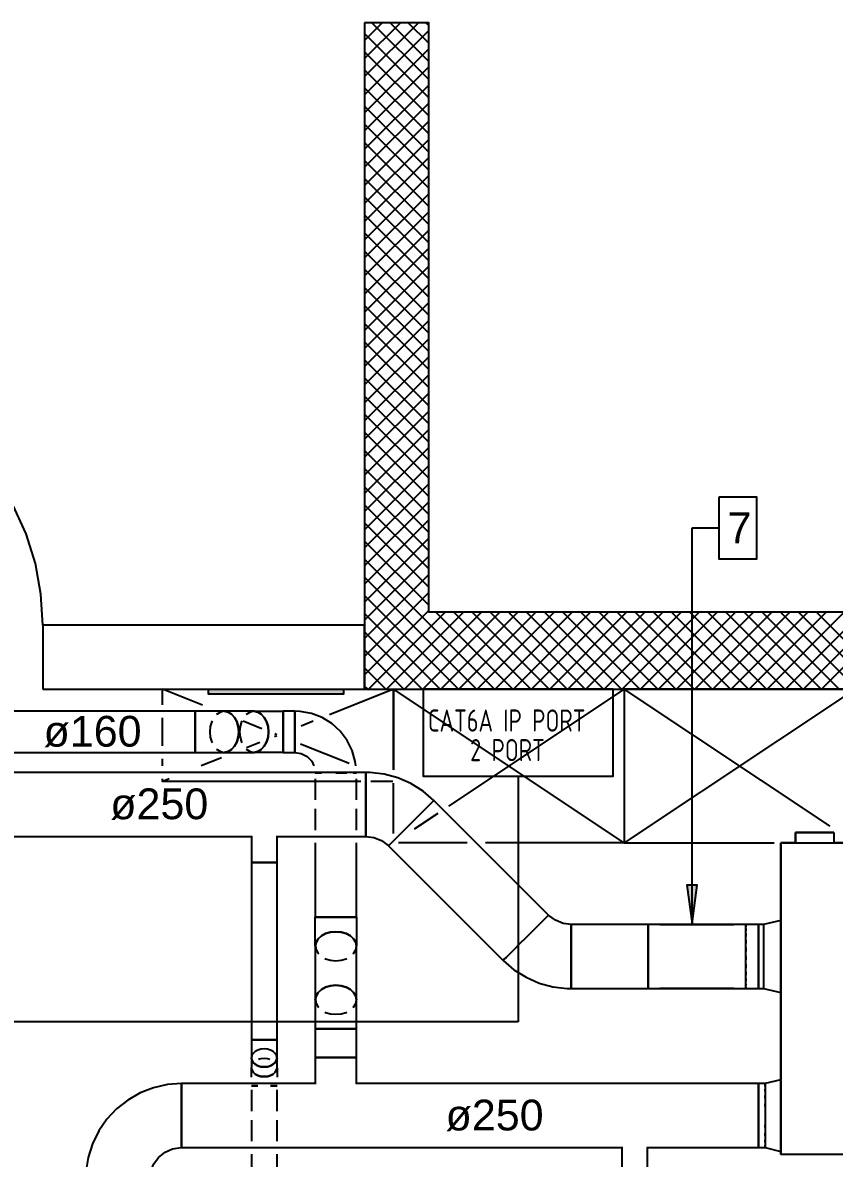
# Model space of a CAD drawing. Extents: x 25325 to 182345, y 3956 to 147305.
# Drawn here: x 91187.527 to 91190.018, y 73652.044 to 73655.532 of the extents above; entities that cross this region are included whole.
import ezdxf

# ---------------------------------------------------------------- set-up
doc = ezdxf.new("R2010")
doc.units = 0
doc.header["$MEASUREMENT"] = 0
doc.layers.add('CAT6A CEILING PORTS', color=5, linetype='CONTINUOUS')
doc.layers.add('CAT6A UNDERGROUND PORTS ROUTING', color=1, linetype='CONTINUOUS')
doc.styles.add('PDF Arial', font='arial.ttf')
doc.styles.add('Tabla_100', font='simplex.shx', dxfattribs={"width": 0.7, "height": 20})

# ---------------------------------------------------------------- blocks, each defined once
blk = doc.blocks.new('Sheet-Климатична и вентилационна система офис помещение етаж 4_1')
at = {"layer": 'CAT6A UNDERGROUND PORTS ROUTING', "true_color": 0xd8d8d8, "transparency": 33554687}
blk.add_hatch(color=254, dxfattribs=at).paths.add_polyline_path([(20.4995, 16.1743), (20.5141, 16.1743), (20.5141, 16.1896), (20.1005, 16.1896), (20.1005, 16.1743), (20.3181, 16.1743)])
at = {"layer": 'CAT6A UNDERGROUND PORTS ROUTING', "transparency": 33554687}
blk.add_hatch(color=7, dxfattribs=at).paths.add_polyline_path([(21.5845, 15.4696), (21.6, 15.5877), (21.5689, 15.5877)])
at = {"layer": 'CAT6A UNDERGROUND PORTS ROUTING', "color": 253, "true_color": 0x9c9c9c, "transparency": 33554687}
for points in [[(20.5794, 18.1826), (20.6336, 18.2368)], [(20.5794, 18.1269), (20.6893, 18.2368)], [(20.5794, 18.0712), (20.745, 18.2368)], [(20.5794, 18.2368), (20.5794, 16.1896), (24.3588, 16.1896), (24.3588, 18.2368), (24.1226, 18.2368), (24.1226, 16.4258), (22.5478, 16.4258), (22.5478, 18.2368), (22.351, 18.2368), (22.351, 16.4258), (20.7762, 16.4258), (20.7762, 18.2368), (20.5794, 18.2368)], [(20.5794, 18.0156), (20.7762, 18.2124)], [(20.7762, 18.0622), (20.6016, 18.2368)], [(20.7762, 18.1178), (20.6573, 18.2368)], [(20.7762, 18.1735), (20.713, 18.2368)], [(20.7762, 18.2292), (20.7686, 18.2368)], [(20.7762, 18.0065), (20.5794, 18.2033)], [(20.5794, 17.9599), (20.7762, 18.1567)], [(20.7762, 17.9508), (20.5794, 18.1477)], [(20.5794, 17.9042), (20.7762, 18.1011)], [(20.7762, 17.8951), (20.5794, 18.092)], [(20.5794, 17.8485), (20.7762, 18.0454)], [(20.7762, 17.8395), (20.5794, 18.0363)], [(20.5794, 17.7929), (20.7762, 17.9897)], [(20.7762, 17.7838), (20.5794, 17.9806)], [(20.5794, 17.7372), (20.7762, 17.934)], [(20.7762, 17.7281), (20.5794, 17.925)], [(20.5794, 17.6815), (20.7762, 17.8783)], [(20.7762, 17.6724), (20.5794, 17.8693)], [(20.5794, 17.6258), (20.7762, 17.8227)], [(20.7762, 17.6168), (20.5794, 17.8136)], [(20.5794, 17.5702), (20.7762, 17.767)], [(20.7762, 17.5611), (20.5794, 17.7579)], [(20.5794, 17.5145), (20.7762, 17.7113)], [(20.7762, 17.5054), (20.5794, 17.7023)], [(20.5794, 17.4588), (20.7762, 17.6556)], [(20.7762, 17.4497), (20.5794, 17.6466)], [(20.5794, 17.4031), (20.7762, 17.6)], [(20.7762, 17.3941), (20.5794, 17.5909)], [(20.5794, 17.3475), (20.7762, 17.5443)], [(20.7762, 17.3384), (20.5794, 17.5352)], [(20.5794, 17.2918), (20.7762, 17.4886)], [(20.7762, 17.2827), (20.5794, 17.4795)], [(20.5794, 17.2361), (20.7762, 17.4329)], [(20.7762, 17.227), (20.5794, 17.4239)], [(20.5794, 17.1804), (20.7762, 17.3773)], [(20.7762, 17.1714), (20.5794, 17.3682)], [(20.5794, 17.1247), (20.7762, 17.3216)], [(20.7762, 17.1157), (20.5794, 17.3125)], [(20.5794, 17.0691), (20.7762, 17.2659)], [(20.7762, 17.06), (20.5794, 17.2568)], [(20.5794, 17.0134), (20.7762, 17.2102)], [(20.7762, 17.0043), (20.5794, 17.2012)], [(19.5914, 16.3865), (19.5857, 16.4818), (19.5684, 16.5758), (19.54, 16.6671), (19.5008, 16.7542), (19.4514, 16.836), (19.3924, 16.9112), (19.3249, 16.9788), (19.2496, 17.0377), (19.1679, 17.0871), (19.0807, 17.1264), (18.9895, 17.1548), (18.8955, 17.172), (18.8001, 17.1778)], [(20.5794, 16.9577), (20.7762, 17.1546)], [(20.7762, 16.9486), (20.5794, 17.1455)], [(20.5794, 16.902), (20.7762, 17.0989)], [(20.7762, 16.893), (20.5794, 17.0898)], [(20.5794, 16.8464), (20.7762, 17.0432)], [(20.7762, 16.8373), (20.5794, 17.0341)], [(20.5794, 16.7907), (20.7762, 16.9875)], [(20.7762, 16.7816), (20.5794, 16.9785)], [(20.5794, 16.735), (20.7762, 16.9319)], [(20.7762, 16.7259), (20.5794, 16.9228)], [(20.5794, 16.6793), (20.7762, 16.8762)], [(20.7762, 16.6703), (20.5794, 16.8671)], [(20.5794, 16.6237), (20.7762, 16.8205)], [(20.7762, 16.6146), (20.5794, 16.8114)], [(20.5794, 16.568), (20.7762, 16.7648)], [(20.7762, 16.5589), (20.5794, 16.7558)], [(20.5794, 16.5123), (20.7762, 16.7092)], [(20.7762, 16.5032), (20.5794, 16.7001)], [(20.5794, 16.4566), (20.7762, 16.6535)], [(20.7762, 16.4476), (20.5794, 16.6444)], [(20.5794, 16.401), (20.7762, 16.5978)], [(20.9785, 16.1896), (20.5794, 16.5887)], [(20.5794, 16.3453), (20.7762, 16.5421)], [(20.9228, 16.1896), (20.5794, 16.5331)], [(20.5794, 16.2896), (20.7762, 16.4865)], [(20.8672, 16.1896), (20.5794, 16.4774)], [(20.5794, 16.2339), (20.7762, 16.4308)], [(20.8115, 16.1896), (20.5794, 16.4217)], [(20.5908, 16.1896), (20.827, 16.4258)], [(20.6464, 16.1896), (20.8826, 16.4258)], [(20.7021, 16.1896), (20.9383, 16.4258)], [(20.7578, 16.1896), (20.994, 16.4258)], [(21.0342, 16.1896), (20.798, 16.4258)], [(20.8135, 16.1896), (21.0497, 16.4258)], [(21.0899, 16.1896), (20.8536, 16.4258)], [(20.8691, 16.1896), (21.1053, 16.4258)], [(21.1455, 16.1896), (20.9093, 16.4258)], [(20.9248, 16.1896), (21.161, 16.4258)], [(21.2012, 16.1896), (20.965, 16.4258)], [(20.9805, 16.1896), (21.2167, 16.4258)], [(21.2569, 16.1896), (21.0207, 16.4258)], [(21.0362, 16.1896), (21.2724, 16.4258)], [(21.3126, 16.1896), (21.0763, 16.4258)], [(21.0918, 16.1896), (21.3281, 16.4258)], [(21.3682, 16.1896), (21.132, 16.4258)], [(21.1475, 16.1896), (21.3837, 16.4258)], [(21.4239, 16.1896), (21.1877, 16.4258)], [(21.2032, 16.1896), (21.4394, 16.4258)], [(21.4796, 16.1896), (21.2434, 16.4258)], [(21.2589, 16.1896), (21.4951, 16.4258)], [(21.5353, 16.1896), (21.2991, 16.4258)], [(21.3145, 16.1896), (21.5508, 16.4258)], [(21.5909, 16.1896), (21.3547, 16.4258)], [(21.3702, 16.1896), (21.6064, 16.4258)], [(21.6466, 16.1896), (21.4104, 16.4258)], [(21.4259, 16.1896), (21.6621, 16.4258)], [(21.7023, 16.1896), (21.4661, 16.4258)], [(21.4816, 16.1896), (21.7178, 16.4258)], [(21.758, 16.1896), (21.5218, 16.4258)], [(21.5372, 16.1896), (21.7735, 16.4258)], [(21.8136, 16.1896), (21.5774, 16.4258)], [(21.5929, 16.1896), (21.8291, 16.4258)], [(21.8693, 16.1896), (21.6331, 16.4258)], [(21.6486, 16.1896), (21.8848, 16.4258)], [(21.925, 16.1896), (21.6888, 16.4258)], [(21.7043, 16.1896), (21.9405, 16.4258)], [(21.9807, 16.1896), (21.7445, 16.4258)], [(21.7599, 16.1896), (21.9962, 16.4258)], [(22.0363, 16.1896), (21.8001, 16.4258)], [(21.8156, 16.1896), (22.0518, 16.4258)], [(22.092, 16.1896), (21.8558, 16.4258)], [(21.8713, 16.1896), (22.1075, 16.4258)], [(22.1477, 16.1896), (21.9115, 16.4258)], [(21.927, 16.1896), (22.1632, 16.4258)], [(22.2034, 16.1896), (21.9672, 16.4258)], [(21.9826, 16.1896), (22.2189, 16.4258)], [(19.5914, 16.1896), (20.5794, 16.1896), (20.5794, 16.3865), (19.5914, 16.3865), (19.5914, 16.1896)], [(20.7558, 16.1896), (20.5794, 16.366)], [(20.7001, 16.1896), (20.5794, 16.3104)], [(20.6445, 16.1896), (20.5794, 16.2547)], [(20.0817, 16.1407), (19.9593, 16.1896)], [(19.9593, 16.1411), (19.9593, 16.1896), (20.668, 16.1896), (20.668, 15.9412)], [(20.1005, 16.1896), (20.5141, 16.1896), (20.5141, 16.1743), (20.1005, 16.1743), (20.1005, 16.1896)], [(22.7939, 15.7172), (22.0852, 16.1896), (21.3766, 15.7172), (20.668, 16.1896), (20.4714, 16.111)], [(20.5888, 16.1896), (20.5794, 16.199)], [(20.668, 15.9412), (20.668, 16.1896), (21.3766, 16.1896), (21.3766, 15.7172), (21.8372, 15.7172)], [(22.0085, 15.7684), (21.3766, 16.1896), (20.8372, 15.83)], [(22.0852, 15.7369), (22.0852, 16.1896), (21.3766, 16.1896), (21.3766, 15.7172), (20.95, 15.7172)], [(19.9593, 16.0151), (19.9593, 16.1017)], [(20.2639, 16.0678), (20.2066, 16.0907)], [(20.4217, 16.0911), (20.3843, 16.0761)], [(20.3095, 16.0496), (20.3036, 16.0519)], [(20.2575, 16.0254), (20.2172, 16.0093)], [(20.3095, 16.0462), (20.3028, 16.0435)], [(20.5316, 15.9607), (20.382, 16.0206)], [(20.1403, 15.9786), (20.078, 15.9537)], [(19.9593, 15.9537), (19.9593, 15.9757)], [(19.9796, 15.9143), (19.9593, 15.9062)], [(20.5677, 15.9062), (19.9593, 15.9062), (19.9593, 15.9143)], [(20.6656, 15.9062), (20.5985, 15.9062)], [(20.668, 15.7456), (20.668, 15.9004)], [(20.8038, 15.8077), (20.7317, 15.7597)], [(20.8943, 15.7172), (20.6835, 15.7172)]]:
    blk.add_lwpolyline(points, dxfattribs=at)
at = {"layer": 'CAT6A UNDERGROUND PORTS ROUTING', "color": 7, "transparency": 33554687}
for points in [[(21.6676, 16.7799), (21.7826, 16.7799), (21.7826, 16.5893), (21.6676, 16.5893), (21.6676, 16.7799)], [(21.5845, 16.6846), (21.6676, 16.6846)], [(21.5845, 15.4696), (21.5845, 16.6846)], [(21.9025, 15.7487), (22.0198, 15.7487)], [(22.0198, 15.7487), (21.9025, 15.7487)], [(21.9025, 15.7172), (21.9025, 15.7487)], [(21.9025, 15.7487), (21.9025, 15.7172)], [(22.0198, 15.7487), (22.0198, 15.7172)], [(22.0198, 15.7487), (22.0198, 15.7172)], [(21.8569, 15.7172), (21.8569, 15.4784)], [(21.8569, 14.7598), (21.8569, 15.7172)], [(21.8569, 15.7172), (22.7458, 15.7172)], [(21.9025, 15.7172), (21.8569, 15.7172)], [(21.9025, 15.7172), (22.0198, 15.7172)], [(22.7458, 15.7172), (22.0198, 15.7172)], [(21.5845, 15.4696), (21.6, 15.5877), (21.5689, 15.5877), (21.5845, 15.4696)], [(21.7496, 15.4666), (21.4504, 15.4666)], [(21.4504, 15.2698), (21.4504, 15.2732), (21.4504, 15.283), (21.4504, 15.2986), (21.4504, 15.319), (21.4504, 15.3428), (21.4504, 15.3682), (21.4504, 15.3937), (21.4504, 15.4174), (21.4504, 15.4378), (21.4504, 15.4535), (21.4504, 15.4633), (21.4504, 15.4666)], [(21.4859, 15.4666), (21.7142, 15.4666)], [(21.7142, 15.4666), (21.4859, 15.4666)], [(21.7496, 15.4666), (21.7496, 15.4653)], [(21.7496, 15.4633), (21.7496, 15.4592)], [(21.7496, 15.4543), (21.7496, 15.4535), (21.7496, 15.447)], [(21.8041, 15.4666), (21.7891, 15.4666)], [(21.7891, 15.4653), (21.7891, 15.4666), (21.7891, 15.4666)], [(21.7891, 15.4639), (21.7891, 15.4644)], [(21.7891, 15.2842), (21.7891, 15.3003), (21.7891, 15.321), (21.7891, 15.345), (21.7891, 15.3705), (21.7891, 15.3959), (21.7891, 15.4194), (21.7891, 15.4394), (21.7891, 15.4546), (21.7891, 15.4639)], [(21.8569, 15.4785), (21.8041, 15.4666)], [(21.8041, 15.4666), (21.8041, 15.4663), (21.8041, 15.4625), (21.8041, 15.4546), (21.8041, 15.4429), (21.8041, 15.4279), (21.8041, 15.4103), (21.8041, 15.3909), (21.8041, 15.3705), (21.8041, 15.35), (21.8041, 15.3303), (21.8041, 15.3122), (21.8041, 15.2966), (21.8041, 15.2842)], [(21.8569, 15.4784), (21.8569, 15.4732), (21.8569, 15.4595), (21.8569, 15.4384), (21.8569, 15.4116), (21.8569, 15.3813), (21.8569, 15.3499), (21.8569, 15.32), (21.8569, 15.294), (21.8569, 15.2741)], [(21.7496, 15.4392), (21.7496, 15.4378), (21.7496, 15.4294)], [(21.7496, 15.4193), (21.7496, 15.4174), (21.7496, 15.4077)], [(21.7496, 15.3958), (21.7496, 15.3937), (21.7496, 15.3832)], [(21.7496, 15.3705), (21.7496, 15.3682), (21.7496, 15.3577)], [(21.7496, 15.345), (21.7496, 15.3428), (21.7496, 15.333)], [(21.7496, 15.3211), (21.7496, 15.319), (21.7496, 15.3106)], [(21.7496, 15.3005), (21.7496, 15.2986), (21.7496, 15.2922)], [(21.7496, 15.2844), (21.7496, 15.283), (21.7496, 15.2789)], [(21.7891, 15.2744), (21.7891, 15.2842)], [(21.8041, 15.2842), (21.8041, 15.2754), (21.8041, 15.2706), (21.8041, 15.2698), (21.8041, 15.2701)], [(21.4504, 15.2698), (21.7496, 15.2698)], [(21.7142, 15.2698), (21.4859, 15.2698)], [(21.4859, 15.2698), (21.7142, 15.2698)], [(21.7496, 15.2744), (21.7496, 15.2732), (21.7496, 15.2718)], [(21.7496, 15.2699), (21.7496, 15.2698)], [(21.7891, 15.2738), (21.7891, 15.2744)], [(21.7891, 15.2698), (21.7891, 15.2738)], [(21.7891, 15.2698), (21.8041, 15.2698)], [(21.8041, 15.2698), (21.8569, 15.258)], [(21.8569, 15.2741), (21.8569, 15.2617), (21.8569, 15.258)], [(21.8569, 15.258), (21.8569, 14.9897)], [(21.8091, 14.9779), (21.7891, 14.9779)], [(21.7891, 14.9745), (21.7891, 14.9779)], [(21.7891, 14.781), (21.7891, 14.7844), (21.7891, 14.7942), (21.7891, 14.8098), (21.7891, 14.8302), (21.7891, 14.854), (21.7891, 14.8794), (21.7891, 14.9049), (21.7891, 14.9286), (21.7891, 14.949), (21.7891, 14.9647), (21.7891, 14.9737)], [(21.8569, 14.9897), (21.8091, 14.9779)], [(21.8091, 14.9779), (21.8091, 14.9745), (21.8091, 14.9647), (21.8091, 14.949), (21.8091, 14.9286), (21.8091, 14.9049), (21.8091, 14.8794), (21.8091, 14.854), (21.8091, 14.8302), (21.8091, 14.8098), (21.8091, 14.7942), (21.8091, 14.7844), (21.8091, 14.781)], [(21.8091, 14.9699), (21.8091, 14.973), (21.8091, 14.9779)], [(21.8569, 14.9897), (21.8569, 14.9852), (21.8569, 14.9722), (21.8569, 14.9516), (21.8569, 14.9252), (21.8569, 14.8951), (21.8569, 14.8637), (21.8569, 14.8336), (21.8569, 14.8072), (21.8569, 14.7867), (21.8569, 14.7737), (21.8569, 14.7692)], [(21.8091, 14.9547), (21.8091, 14.9591), (21.8091, 14.9611)], [(21.8091, 14.9333), (21.8091, 14.9373), (21.8091, 14.9417)], [(21.8091, 14.9076), (21.8091, 14.9098), (21.8091, 14.916)], [(21.8091, 14.8429), (21.8091, 14.849), (21.8091, 14.8513)], [(21.8091, 14.8172), (21.8091, 14.8216), (21.8091, 14.8255)], [(21.8091, 14.7978), (21.8091, 14.7998), (21.8091, 14.8042)], [(21.7891, 14.781), (21.8091, 14.781)], [(21.8091, 14.7858), (21.8091, 14.7889)], [(21.8091, 14.781), (21.8569, 14.7692)], [(21.8569, 14.7692), (21.8569, 14.7598)], [(22.7458, 14.7598), (21.8569, 14.7598)], [(22.7458, 14.7598), (21.8569, 14.7598)]]:
    blk.add_lwpolyline(points, dxfattribs=at)
at = {"layer": 'CAT6A UNDERGROUND PORTS ROUTING', "color": 5, "transparency": 33554687}
for points in [[(20.0595, 16.1214), (13.6094, 16.1214)], [(20.0595, 16.1214), (20.0595, 16.1192), (20.0595, 16.1129), (20.0595, 16.1029), (20.0595, 16.0899), (20.0595, 16.0747), (20.0595, 16.0584)], [(20.1485, 16.1214), (20.1262, 16.1214), (20.1004, 16.1214), (20.0725, 16.1214), (20.0595, 16.1214)], [(20.0595, 16.0584), (20.0595, 16.0747), (20.0595, 16.0899), (20.0595, 16.1029), (20.0595, 16.1129), (20.0595, 16.1192), (20.0595, 16.1214)], [(20.137, 16.1192), (20.1263, 16.1129)], [(20.1484, 16.1214), (20.137, 16.1192)], [(20.2399, 16.1214), (20.1485, 16.1214)], [(20.1931, 16.0584), (20.1916, 16.0747), (20.1871, 16.0899), (20.18, 16.1029), (20.1708, 16.1129), (20.1601, 16.1192), (20.1485, 16.1214)], [(20.1485, 16.1214), (20.1601, 16.1192), (20.1708, 16.1129), (20.18, 16.1029), (20.1871, 16.0899), (20.1916, 16.0747), (20.1931, 16.0584)], [(20.2284, 16.1192), (20.2177, 16.1129)], [(20.2398, 16.1214), (20.2284, 16.1192)], [(20.2399, 16.1214), (20.2515, 16.1192), (20.2622, 16.1129), (20.2714, 16.1029), (20.2785, 16.0899), (20.283, 16.0747), (20.2845, 16.0584)], [(20.2399, 16.1214), (20.2623, 16.1214), (20.2881, 16.1214), (20.316, 16.1214), (20.329, 16.1214)], [(20.2845, 16.0584), (20.283, 16.0747), (20.2785, 16.0899), (20.2714, 16.1029), (20.2622, 16.1129), (20.2515, 16.1192), (20.2399, 16.1214)], [(20.365, 16.1214), (20.329, 16.1214)], [(20.329, 16.0584), (20.329, 16.0747), (20.329, 16.0899), (20.329, 16.1029), (20.329, 16.1129), (20.329, 16.1192), (20.329, 16.1214)], [(20.329, 16.1214), (20.329, 16.1192), (20.329, 16.1129), (20.329, 16.1029), (20.329, 16.0899), (20.329, 16.0747), (20.329, 16.0584)], [(20.552, 15.9537), (20.5508, 15.9673), (20.5411, 16.001), (20.5255, 16.0323), (20.5043, 16.0602), (20.4783, 16.0837), (20.4485, 16.102), (20.4158, 16.1145), (20.3813, 16.1207), (20.365, 16.1214)], [(20.365, 16.0584), (20.365, 16.0747), (20.365, 16.0899), (20.365, 16.1029), (20.365, 16.1129), (20.365, 16.1192), (20.365, 16.1214)], [(20.365, 16.1214), (20.365, 16.1192), (20.365, 16.1129), (20.365, 16.1029), (20.365, 16.0899), (20.365, 16.0747), (20.365, 16.0584)], [(20.11, 16.0899), (20.1055, 16.0747)], [(20.1111, 16.0919), (20.11, 16.0899)], [(20.1263, 16.1129), (20.1247, 16.1113)], [(20.2014, 16.0899), (20.1969, 16.0747)], [(20.2025, 16.0919), (20.2014, 16.0899)], [(20.2177, 16.1129), (20.2161, 16.1113)], [(20.0595, 16.0584), (20.0595, 16.0421), (20.0595, 16.0269), (20.0595, 16.0139), (20.0595, 16.0038), (20.0595, 15.9976), (20.0595, 15.9954)], [(20.0595, 15.9954), (20.0595, 15.9976), (20.0595, 16.0038), (20.0595, 16.0139), (20.0595, 16.0269), (20.0595, 16.0421), (20.0595, 16.0584)], [(20.1055, 16.0747), (20.104, 16.0584)], [(20.104, 16.0584), (20.1055, 16.0421)], [(20.1485, 15.9954), (20.1601, 15.9976), (20.1708, 16.0038), (20.18, 16.0139), (20.1871, 16.0269), (20.1916, 16.0421), (20.1931, 16.0584)], [(20.1931, 16.0584), (20.1916, 16.0421), (20.1871, 16.0269), (20.18, 16.0139), (20.1708, 16.0038), (20.1601, 15.9976), (20.1485, 15.9954)], [(20.1969, 16.0747), (20.1954, 16.0584)], [(20.1954, 16.0584), (20.1969, 16.0421)], [(20.2845, 16.0584), (20.283, 16.0421), (20.2785, 16.0269), (20.2714, 16.0139), (20.2622, 16.0038), (20.2515, 15.9976), (20.2399, 15.9954)], [(20.2399, 15.9954), (20.2515, 15.9976), (20.2622, 16.0038), (20.2714, 16.0139), (20.2785, 16.0269), (20.283, 16.0421), (20.2845, 16.0584)], [(20.329, 15.9954), (20.329, 15.9976), (20.329, 16.0038), (20.329, 16.0139), (20.329, 16.0269), (20.329, 16.0421), (20.329, 16.0584)], [(20.329, 16.0584), (20.329, 16.0421), (20.329, 16.0269), (20.329, 16.0139), (20.329, 16.0038), (20.329, 15.9976), (20.329, 15.9954)], [(20.365, 15.9954), (20.365, 15.9976), (20.365, 16.0038), (20.365, 16.0139), (20.365, 16.0269), (20.365, 16.0421), (20.365, 16.0584)], [(20.365, 16.0584), (20.365, 16.0421), (20.365, 16.0269), (20.365, 16.0139), (20.365, 16.0038), (20.365, 15.9976), (20.365, 15.9954)], [(20.1055, 16.0421), (20.11, 16.0269)], [(20.11, 16.0269), (20.1111, 16.0249)], [(20.1969, 16.0421), (20.2014, 16.0269)], [(20.2014, 16.0269), (20.2025, 16.0249)], [(13.6094, 15.9954), (20.0595, 15.9954)], [(20.0595, 15.9954), (20.0878, 15.9954), (20.1148, 15.9954), (20.1389, 15.9954), (20.1485, 15.9954)], [(20.1247, 16.0055), (20.1263, 16.0038)], [(20.1263, 16.0038), (20.137, 15.9976)], [(20.137, 15.9976), (20.1484, 15.9954)], [(20.1485, 15.9954), (20.2399, 15.9954)], [(20.2161, 16.0055), (20.2177, 16.0038)], [(20.2177, 16.0038), (20.2284, 15.9976)], [(20.2284, 15.9976), (20.2398, 15.9954)], [(20.329, 15.9954), (20.3006, 15.9954), (20.2737, 15.9954), (20.2496, 15.9954), (20.2399, 15.9954)], [(20.329, 15.9954), (20.365, 15.9954)], [(20.365, 15.9954), (20.3849, 15.9922), (20.4028, 15.9828), (20.4168, 15.9683), (20.4238, 15.9537)], [(20.428, 15.9324), (20.4302, 15.9324)], [(20.4302, 15.9324), (20.428, 15.9324)], [(20.428, 15.9143), (20.428, 15.8493)], [(20.4302, 15.9324), (20.4365, 15.9324)], [(20.4365, 15.9324), (20.4302, 15.9324)], [(20.4365, 15.9324), (20.4465, 15.9324)], [(20.4465, 15.9324), (20.4365, 15.9324)], [(20.491, 15.9324), (20.5073, 15.9324)], [(20.5073, 15.9324), (20.491, 15.9324)], [(20.5073, 15.9324), (20.5225, 15.9324)], [(20.5225, 15.9324), (20.5073, 15.9324)], [(20.5225, 15.9324), (20.5246, 15.9324)], [(20.5246, 15.9324), (20.5225, 15.9324)], [(20.544, 15.9324), (20.5456, 15.9324)], [(20.5456, 15.9324), (20.544, 15.9324)], [(20.5456, 15.9324), (20.5519, 15.9324)], [(20.5519, 15.9324), (20.5456, 15.9324)], [(20.5519, 15.9324), (20.554, 15.9324)], [(20.554, 15.9324), (20.5519, 15.9324)], [(20.554, 15.8493), (20.554, 15.9143)], [(20.428, 15.8218), (20.428, 15.7568)], [(20.554, 15.7568), (20.554, 15.8218)], [(20.428, 15.7174), (20.428, 15.489)], [(20.554, 15.489), (20.554, 15.7174)], [(20.428, 15.3999), (20.428, 15.4223), (20.428, 15.4481), (20.428, 15.476), (20.428, 15.489)], [(20.428, 15.489), (20.4302, 15.489), (20.4365, 15.489), (20.4465, 15.489), (20.4595, 15.489), (20.4747, 15.489), (20.491, 15.489)], [(20.491, 15.489), (20.4747, 15.489), (20.4595, 15.489), (20.4465, 15.489), (20.4365, 15.489), (20.4302, 15.489), (20.428, 15.489)], [(20.491, 15.489), (20.5073, 15.489), (20.5225, 15.489), (20.5356, 15.489), (20.5456, 15.489), (20.5519, 15.489), (20.554, 15.489)], [(20.554, 15.489), (20.5519, 15.489), (20.5456, 15.489), (20.5356, 15.489), (20.5225, 15.489), (20.5073, 15.489), (20.491, 15.489)], [(20.554, 15.489), (20.554, 15.4606), (20.554, 15.4337), (20.554, 15.4096), (20.554, 15.3999)], [(20.428, 15.3999), (20.4302, 15.4115), (20.4365, 15.4222), (20.4465, 15.4314), (20.4595, 15.4385), (20.4747, 15.443), (20.491, 15.4445)], [(20.491, 15.4445), (20.4747, 15.443), (20.4595, 15.4385), (20.4465, 15.4314), (20.4365, 15.4222), (20.4302, 15.4115), (20.428, 15.3999)], [(20.491, 15.4445), (20.5073, 15.443), (20.5225, 15.4385), (20.5356, 15.4314), (20.5456, 15.4222), (20.5519, 15.4115), (20.554, 15.3999)], [(20.554, 15.3999), (20.5519, 15.4115), (20.5456, 15.4222), (20.5356, 15.4314), (20.5225, 15.4385), (20.5073, 15.443), (20.491, 15.4445)], [(20.428, 15.3999), (20.428, 15.2352)], [(20.4281, 15.3998), (20.4302, 15.3884)], [(20.4302, 15.3884), (20.4365, 15.3777)], [(20.5456, 15.3777), (20.5519, 15.3884)], [(20.5519, 15.3884), (20.554, 15.3998)], [(20.554, 15.2352), (20.554, 15.3999)], [(20.4365, 15.3777), (20.4382, 15.3761)], [(20.4575, 15.3625), (20.4595, 15.3614)], [(20.4595, 15.3614), (20.4747, 15.3569)], [(20.4747, 15.3569), (20.491, 15.3554)], [(20.491, 15.3554), (20.5073, 15.3569)], [(20.5073, 15.3569), (20.5225, 15.3614)], [(20.5225, 15.3614), (20.5245, 15.3625)], [(20.5439, 15.3761), (20.5456, 15.3777)], [(20.491, 15.2798), (20.4747, 15.2782), (20.4595, 15.2738), (20.4465, 15.2667), (20.4365, 15.2575), (20.4302, 15.2467), (20.428, 15.2352)], [(20.428, 15.2352), (20.4302, 15.2467), (20.4365, 15.2575), (20.4465, 15.2667), (20.4595, 15.2738), (20.4747, 15.2782), (20.491, 15.2798)], [(20.554, 15.2352), (20.5519, 15.2467), (20.5456, 15.2575), (20.5356, 15.2667), (20.5225, 15.2738), (20.5073, 15.2782), (20.491, 15.2798)], [(20.491, 15.2798), (20.5073, 15.2782), (20.5225, 15.2738), (20.5356, 15.2667), (20.5456, 15.2575), (20.5519, 15.2467), (20.554, 15.2352)], [(20.428, 15.2352), (20.428, 15.2129), (20.428, 15.1871), (20.428, 15.1592), (20.428, 15.1461)], [(20.4281, 15.235), (20.4302, 15.2237)], [(20.4302, 15.2237), (20.4365, 15.2129)], [(20.4365, 15.2129), (20.4382, 15.2114)], [(20.5439, 15.2114), (20.5456, 15.2129)], [(20.5456, 15.2129), (20.5519, 15.2237)], [(20.5519, 15.2237), (20.554, 15.2351)], [(20.554, 15.1461), (20.554, 15.1745), (20.554, 15.2015), (20.554, 15.2255), (20.554, 15.2352)], [(20.4575, 15.1977), (20.4595, 15.1966)], [(20.4595, 15.1966), (20.4747, 15.1922)], [(20.4747, 15.1922), (20.491, 15.1907)], [(20.491, 15.1907), (20.5073, 15.1922)], [(20.5073, 15.1922), (20.5225, 15.1966)], [(20.5225, 15.1966), (20.5245, 15.1977)], [(20.428, 15.1461), (20.428, 15.0579)], [(20.428, 15.1461), (20.4302, 15.1461), (20.4365, 15.1461), (20.4465, 15.1461), (20.4595, 15.1461), (20.4747, 15.1461), (20.491, 15.1461)], [(20.491, 15.1461), (20.4747, 15.1461), (20.4595, 15.1461), (20.4465, 15.1461), (20.4365, 15.1461), (20.4302, 15.1461), (20.428, 15.1461)], [(20.491, 15.1461), (20.5073, 15.1461), (20.5225, 15.1461), (20.5356, 15.1461), (20.5456, 15.1461), (20.5519, 15.1461), (20.554, 15.1461)], [(20.554, 15.1461), (20.5519, 15.1461), (20.5456, 15.1461), (20.5356, 15.1461), (20.5225, 15.1461), (20.5073, 15.1461), (20.491, 15.1461)], [(20.554, 15.0579), (20.554, 15.1461)], [(20.491, 15.0579), (20.4747, 15.0579), (20.4595, 15.0579), (20.4465, 15.0579), (20.4365, 15.0579), (20.4302, 15.0579), (20.428, 15.0579)], [(20.428, 15.0579), (20.428, 14.9779)], [(20.428, 15.0579), (20.4302, 15.0579), (20.4365, 15.0579), (20.4465, 15.0579), (20.4595, 15.0579), (20.4747, 15.0579), (20.491, 15.0579)], [(20.554, 15.0579), (20.5519, 15.0579), (20.5456, 15.0579), (20.5356, 15.0579), (20.5225, 15.0579), (20.5073, 15.0579), (20.491, 15.0579)], [(20.491, 15.0579), (20.5073, 15.0579), (20.5225, 15.0579), (20.5356, 15.0579), (20.5456, 15.0579), (20.5519, 15.0579), (20.554, 15.0579)], [(20.554, 14.9779), (20.554, 15.0579)], [(20.0176, 14.9779), (19.9739, 14.9746), (19.9312, 14.9649), (19.8903, 14.949), (19.8523, 14.9273), (19.8179, 14.9002), (19.788, 14.8682), (19.763, 14.8322), (19.7437, 14.7929), (19.7304, 14.7512), (19.7234, 14.708), (19.7223, 14.6826)], [(20.4302, 14.9779), (20.0176, 14.9779)], [(20.0176, 14.8794), (20.0176, 14.9049), (20.0176, 14.9286), (20.0176, 14.949), (20.0176, 14.9647), (20.0176, 14.9745), (20.0176, 14.9779)], [(20.0176, 14.9779), (20.0176, 14.9745), (20.0176, 14.9647), (20.0176, 14.949), (20.0176, 14.9286), (20.0176, 14.9049), (20.0176, 14.8794)], [(20.428, 14.9779), (20.428, 14.9767)], [(21.7891, 14.9779), (20.5519, 14.9779)], [(20.554, 14.9767), (20.554, 14.9779)], [(21.7891, 14.9779), (21.7891, 14.9745), (21.7891, 14.9647), (21.7891, 14.949), (21.7891, 14.9286), (21.7891, 14.9049), (21.7891, 14.8794)], [(20.0176, 14.781), (20.0176, 14.7844), (20.0176, 14.7942), (20.0176, 14.8098), (20.0176, 14.8302), (20.0176, 14.854), (20.0176, 14.8794)], [(20.0176, 14.8794), (20.0176, 14.854), (20.0176, 14.8302), (20.0176, 14.8098), (20.0176, 14.7942), (20.0176, 14.7844), (20.0176, 14.781)], [(21.7891, 14.8794), (21.7891, 14.854), (21.7891, 14.8302), (21.7891, 14.8098), (21.7891, 14.7942), (21.7891, 14.7844), (21.7891, 14.781)], [(19.9191, 14.6826), (19.9224, 14.7076), (19.9319, 14.731), (19.947, 14.7512), (19.9668, 14.7669), (19.9899, 14.777), (20.0148, 14.781), (20.0176, 14.781)], [(20.0176, 14.781), (21.3722, 14.781)], [(21.3694, 14.7819), (21.3694, 14.781)], [(21.3694, 14.781), (21.3694, 14.701)], [(21.4454, 14.781), (21.7891, 14.781)], [(21.4482, 14.781), (21.4482, 14.7819)], [(21.4482, 14.701), (21.4482, 14.781)]]:
    blk.add_lwpolyline(points, dxfattribs=at)
at = {"layer": 'CAT6A UNDERGROUND PORTS ROUTING', "transparency": 33554687}
for points in [[(20.5831, 15.934), (12.5055, 15.934)], [(20.5831, 15.934), (20.5831, 15.9306), (20.5831, 15.9208), (20.5831, 15.9051), (20.5831, 15.8848), (20.5831, 15.861), (20.5831, 15.8355)], [(20.7919, 15.8475), (20.7587, 15.8761), (20.7217, 15.8994), (20.6816, 15.9171), (20.6393, 15.9286), (20.5958, 15.9337), (20.5831, 15.934)], [(20.5831, 15.8355), (20.5831, 15.861), (20.5831, 15.8848), (20.5831, 15.9051), (20.5831, 15.9208), (20.5831, 15.9306), (20.5831, 15.934)], [(20.7223, 15.7779), (20.7403, 15.7959), (20.7571, 15.8127), (20.7715, 15.8271), (20.7826, 15.8382), (20.7895, 15.8451), (20.7919, 15.8475)], [(20.7919, 15.8475), (20.7895, 15.8451), (20.7826, 15.8382), (20.7715, 15.8271), (20.7571, 15.8127), (20.7403, 15.7959), (20.7223, 15.7779)], [(21.1439, 15.4955), (20.7919, 15.8475)], [(20.5831, 15.8355), (20.5831, 15.8101), (20.5831, 15.7863), (20.5831, 15.766), (20.5831, 15.7503), (20.5831, 15.7405), (20.5831, 15.7371)], [(20.5831, 15.7371), (20.5831, 15.7405), (20.5831, 15.7503), (20.5831, 15.766), (20.5831, 15.7863), (20.5831, 15.8101), (20.5831, 15.8355)], [(20.6527, 15.7083), (20.6551, 15.7107), (20.662, 15.7176), (20.6731, 15.7287), (20.6875, 15.7431), (20.7043, 15.7599), (20.7223, 15.7779)], [(20.7223, 15.7779), (20.7043, 15.7599), (20.6875, 15.7431), (20.6731, 15.7287), (20.662, 15.7176), (20.6551, 15.7107), (20.6527, 15.7083)], [(16.3108, 15.7371), (20.2344, 15.7371)], [(20.2317, 15.738), (20.2317, 15.7371)], [(20.2317, 15.7371), (20.2317, 15.6571)], [(20.3076, 15.7371), (20.5831, 15.7371)], [(20.3104, 15.7371), (20.3104, 15.738)], [(20.3104, 15.6571), (20.3104, 15.7371)], [(20.5831, 15.7371), (20.6081, 15.7339), (20.6315, 15.7244), (20.6517, 15.7093), (20.6527, 15.7083)], [(20.6527, 15.7083), (21.0047, 15.3563)], [(20.271, 15.6571), (20.2608, 15.6571), (20.2513, 15.6571), (20.2432, 15.6571), (20.2369, 15.6571), (20.233, 15.6571), (20.2317, 15.6571)], [(20.2317, 15.6571), (20.2317, 15.1123)], [(20.2317, 15.6571), (20.233, 15.6571), (20.2369, 15.6571), (20.2432, 15.6571), (20.2513, 15.6571), (20.2608, 15.6571), (20.271, 15.6571)], [(20.3104, 15.6571), (20.309, 15.6571), (20.3051, 15.6571), (20.2989, 15.6571), (20.2907, 15.6571), (20.2812, 15.6571), (20.271, 15.6571)], [(20.271, 15.6571), (20.2812, 15.6571), (20.2907, 15.6571), (20.2989, 15.6571), (20.3051, 15.6571), (20.309, 15.6571), (20.3104, 15.6571)], [(20.3104, 15.1123), (20.3104, 15.6571)], [(21.1439, 15.4955), (21.1415, 15.4931), (21.1346, 15.4862), (21.1235, 15.4751), (21.1091, 15.4607), (21.0923, 15.4439), (21.0743, 15.4259)], [(21.0743, 15.4259), (21.0923, 15.4439), (21.1091, 15.4607), (21.1235, 15.4751), (21.1346, 15.4862), (21.1415, 15.4931), (21.1439, 15.4955)], [(21.2135, 15.4666), (21.1885, 15.4699), (21.1651, 15.4794), (21.1449, 15.4945), (21.1439, 15.4955)], [(21.4504, 15.4666), (21.2135, 15.4666)], [(21.2135, 15.3682), (21.2135, 15.3937), (21.2135, 15.4174), (21.2135, 15.4378), (21.2135, 15.4535), (21.2135, 15.4633), (21.2135, 15.4666)], [(21.2135, 15.4666), (21.2135, 15.4633), (21.2135, 15.4535), (21.2135, 15.4378), (21.2135, 15.4174), (21.2135, 15.3937), (21.2135, 15.3682)], [(21.4504, 15.4666), (21.4504, 15.4633), (21.4504, 15.4535), (21.4504, 15.4378), (21.4504, 15.4174), (21.4504, 15.3937), (21.4504, 15.3682)], [(21.7891, 15.4666), (21.7496, 15.4666)], [(21.7496, 15.4557), (21.7496, 15.4644), (21.7496, 15.4666)], [(21.7496, 15.323), (21.7496, 15.3472), (21.7496, 15.3728), (21.7496, 15.3981), (21.7496, 15.4214), (21.7496, 15.441), (21.7496, 15.4557)], [(21.7891, 15.4665), (21.7891, 15.4666), (21.7891, 15.4644)], [(21.7891, 15.4644), (21.7891, 15.4639)], [(21.7891, 15.4639), (21.7891, 15.4557)], [(21.7891, 15.4557), (21.7891, 15.441), (21.7891, 15.4214), (21.7891, 15.3981), (21.7891, 15.3728), (21.7891, 15.3472), (21.7891, 15.323)], [(21.0743, 15.4259), (21.0563, 15.4079), (21.0395, 15.3911), (21.0251, 15.3767), (21.014, 15.3656), (21.0071, 15.3587), (21.0047, 15.3563)], [(21.0047, 15.3563), (21.0071, 15.3587), (21.014, 15.3656), (21.0251, 15.3767), (21.0395, 15.3911), (21.0563, 15.4079), (21.0743, 15.4259)], [(21.0047, 15.3563), (21.0379, 15.3277), (21.0749, 15.3043), (21.115, 15.2867), (21.1573, 15.2752), (21.2008, 15.2701), (21.2135, 15.2698)], [(21.2135, 15.2698), (21.2135, 15.2732), (21.2135, 15.283), (21.2135, 15.2986), (21.2135, 15.319), (21.2135, 15.3428), (21.2135, 15.3682)], [(21.2135, 15.3682), (21.2135, 15.3428), (21.2135, 15.319), (21.2135, 15.2986), (21.2135, 15.283), (21.2135, 15.2732), (21.2135, 15.2698)], [(21.4504, 15.3682), (21.4504, 15.3428), (21.4504, 15.319), (21.4504, 15.2986), (21.4504, 15.283), (21.4504, 15.2732), (21.4504, 15.2698)], [(21.7496, 15.2698), (21.7496, 15.2699), (21.7496, 15.2744), (21.7496, 15.2854), (21.7496, 15.3019), (21.7496, 15.323)], [(21.7891, 15.323), (21.7891, 15.3019), (21.7891, 15.2854), (21.7891, 15.2744)], [(21.2135, 15.2698), (21.4504, 15.2698)], [(21.7496, 15.2698), (21.7496, 15.2699)], [(21.7496, 15.2698), (21.7891, 15.2698)], [(21.7891, 15.2744), (21.7891, 15.2738)], [(21.7891, 15.2738), (21.7891, 15.2699)], [(20.271, 15.1123), (20.2608, 15.1123), (20.2513, 15.1123), (20.2432, 15.1123), (20.2369, 15.1123), (20.233, 15.1123), (20.2317, 15.1123)], [(20.2317, 15.1123), (20.2317, 15.09), (20.2317, 15.0695), (20.2317, 15.0567)], [(20.2317, 15.1123), (20.233, 15.1123), (20.2369, 15.1123), (20.2432, 15.1123), (20.2513, 15.1123), (20.2608, 15.1123), (20.271, 15.1123)], [(20.3104, 15.1123), (20.309, 15.1123), (20.3051, 15.1123), (20.2989, 15.1123), (20.2907, 15.1123), (20.2812, 15.1123), (20.271, 15.1123)], [(20.271, 15.1123), (20.2812, 15.1123), (20.2907, 15.1123), (20.2989, 15.1123), (20.3051, 15.1123), (20.309, 15.1123), (20.3104, 15.1123)], [(20.3104, 15.0567), (20.3104, 15.0747), (20.3104, 15.0959), (20.3104, 15.1123)], [(20.2369, 15.0706), (20.233, 15.0639)], [(20.2432, 15.0763), (20.2369, 15.0706)], [(20.2513, 15.0808), (20.2432, 15.0763)], [(20.2608, 15.0835), (20.2513, 15.0808)], [(20.271, 15.0845), (20.2608, 15.0835)], [(20.2812, 15.0835), (20.271, 15.0845)], [(20.2907, 15.0808), (20.2812, 15.0835)], [(20.2989, 15.0763), (20.2907, 15.0808)], [(20.3051, 15.0706), (20.2989, 15.0763)], [(20.309, 15.0639), (20.3051, 15.0706)], [(20.233, 15.0639), (20.2317, 15.0568)], [(20.2317, 15.0567), (20.2317, 15.0269)], [(20.2317, 15.0567), (20.233, 15.0494), (20.2369, 15.0427), (20.2432, 15.037), (20.2513, 15.0325), (20.2608, 15.0298), (20.271, 15.0288)], [(20.271, 15.0288), (20.2608, 15.0298), (20.2513, 15.0325), (20.2432, 15.037), (20.2369, 15.0427), (20.233, 15.0494), (20.2317, 15.0567)], [(20.2608, 15.0538), (20.2534, 15.0516)], [(20.271, 15.0548), (20.2608, 15.0538)], [(20.271, 15.0288), (20.2812, 15.0298), (20.2907, 15.0325), (20.2989, 15.037), (20.3051, 15.0427), (20.309, 15.0494), (20.3104, 15.0567)], [(20.3104, 15.0567), (20.309, 15.0494), (20.3051, 15.0427), (20.2989, 15.037), (20.2907, 15.0325), (20.2812, 15.0298), (20.271, 15.0288)], [(20.2812, 15.0538), (20.271, 15.0548)], [(20.2886, 15.0516), (20.2812, 15.0538)], [(20.3104, 15.0568), (20.309, 15.0639)], [(20.3104, 15.0269), (20.3104, 15.0567)], [(20.271, 14.9991), (20.2608, 15), (20.2513, 15.0028), (20.2432, 15.0072), (20.2369, 15.013), (20.233, 15.0197), (20.2317, 15.0269)], [(20.2317, 14.9975), (20.2317, 15.0141), (20.2317, 15.0239)], [(20.2323, 15.0233), (20.233, 15.0197), (20.2369, 15.013), (20.2432, 15.0072), (20.2513, 15.0028), (20.2608, 15), (20.271, 14.9991)], [(20.3104, 15.0269), (20.309, 15.0197), (20.3051, 15.013), (20.2989, 15.0072), (20.2907, 15.0028), (20.2812, 15), (20.271, 14.9991)], [(20.271, 14.9991), (20.2812, 15), (20.2907, 15.0028), (20.2989, 15.0072), (20.3051, 15.013), (20.309, 15.0197), (20.3097, 15.0233)], [(20.3104, 15.0239), (20.3104, 15.0089), (20.3104, 14.9975)], [(20.233, 14.9713), (20.2317, 14.9713)], [(20.2317, 14.9713), (20.233, 14.9713)], [(20.2369, 14.9713), (20.233, 14.9713)], [(20.233, 14.9713), (20.2369, 14.9713)], [(20.2432, 14.9713), (20.2369, 14.9713)], [(20.2369, 14.9713), (20.2432, 14.9713)], [(20.2513, 14.9713), (20.2432, 14.9713)], [(20.2432, 14.9713), (20.2513, 14.9713)], [(20.2989, 14.9713), (20.2907, 14.9713)], [(20.2907, 14.9713), (20.2989, 14.9713)], [(20.3051, 14.9713), (20.2989, 14.9713)], [(20.2989, 14.9713), (20.3051, 14.9713)], [(20.309, 14.9713), (20.3051, 14.9713)], [(20.3051, 14.9713), (20.309, 14.9713)], [(20.3104, 14.9713), (20.309, 14.9713)], [(20.309, 14.9713), (20.3104, 14.9713)], [(20.2317, 14.9582), (20.2317, 14.8932)], [(20.3104, 14.8932), (20.3104, 14.9582)], [(20.2317, 14.8657), (20.2317, 14.8007)], [(20.3104, 14.8007), (20.3104, 14.8657)], [(20.2317, 14.7613), (20.2317, 14.6647)], [(20.3104, 14.6647), (20.3104, 14.7613)]]:
    blk.add_lwpolyline(points, dxfattribs=at)
at = {"layer": 'CAT6A UNDERGROUND PORTS ROUTING', "color": 7, "char_height": 0.094445, "attachment_point": 7, "style": 'PDF Arial'}
for s, insert in [('\\W1.002074;7', (21.6935, 16.6378)), ('\\W1.001034;ø160', (19.5936, 16.0104)), ('\\W1.001034;ø250', (19.7984, 15.7875)), ('\\W1.001034;ø250', (20.8279, 14.8314))]:
    blk.add_mtext(s, dxfattribs=dict(at, insert=insert))

msp = doc.modelspace()

# ---------------------------------------------------------------- linework, layer by layer
at = {"layer": 'CAT6A CEILING PORTS'}
for p, q in [((91189.048, 73653.2178), (91189.048, 73652.4631)), ((91189.048, 73652.4631), (91186.4689, 73652.4631))]:
    msp.add_line(p, q, dxfattribs=at)
msp.add_lwpolyline([(91188.7565, 73653.4849), (91188.7565, 73653.2178), (91189.3395, 73653.2178), (91189.3395, 73653.4849)], close=True, dxfattribs=at)

# ---------------------------------------------------------------- block references
at = {"layer": 'CAT6A UNDERGROUND PORTS ROUTING'}
msp.add_blockref('Sheet-Климатична и вентилационна система офис помещение етаж 4_1', (91167.997, 73637.2953), dxfattribs=at)

# ---------------------------------------------------------------- texts
at = {"layer": 'CAT6A CEILING PORTS', "attachment_point": 1, "style": 'Tabla_100'}
for s, insert, char_height in [('CAT6A IP PORT', (91188.7707, 73653.4224), 0.068034), ('2 PORT', (91188.9004, 73653.3316), 0.06803)]:
    msp.add_mtext_dynamic_manual_height_columns(s, width=3.074449, gutter_width=0.3421, heights=[0], dxfattribs=dict(at, insert=insert, char_height=char_height))

doc.saveas('drawing.dxf')
